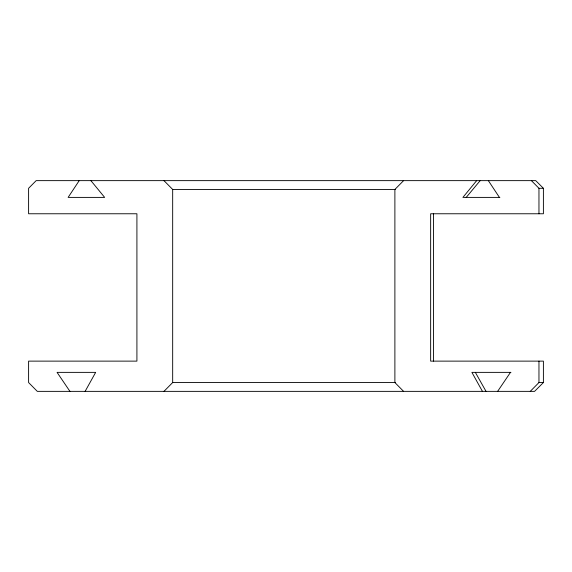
<?xml version="1.0" encoding="UTF-8"?>
<svg xmlns="http://www.w3.org/2000/svg" width="572" height="572" viewBox="0 0 572 572"><rect width="100%" height="100%" fill="white"/><g stroke="black" fill="none" stroke-linecap="round" stroke-linejoin="round"><path stroke-width="0.86" d="M85.121 391.362L95.66 372.372L57.071 372.372L69.934 391.362M79.208 180.638L68.132 197.397L104.647 197.397L90.898 180.638M497.626 391.362L510.489 372.372M476.662 180.638L462.912 197.397L499.885 197.397M466.216 197.397L480.165 180.638M163.971 391.362L172.672 382.554L172.672 189.446L163.971 180.638M403.589 180.638L394.887 189.446L394.887 382.554L403.589 391.362M530.258 391.362L538.96 382.554L538.96 361.125M543.4 382.554L534.57 391.362L37.302 391.362L28.6 382.554L28.6 361.125L136.915 361.125L136.915 213.764L28.6 213.764L28.6 188.288L36.158 180.638L535.728 180.638L543.4 188.288L543.4 213.764L430.644 213.764L430.644 361.125L543.4 361.125L543.4 382.554L538.96 382.554M531.402 180.638L538.96 188.288L543.4 188.288M172.672 189.446L395.424 189.446M510.946 372.372L471.9 372.372L482.432 391.362M172.672 382.554L395.424 382.554M488.352 180.638L499.427 197.397M475.339 372.372L486.028 391.362M538.96 188.288L538.96 213.764M433.469 213.764L433.469 361.125"/></g></svg>
